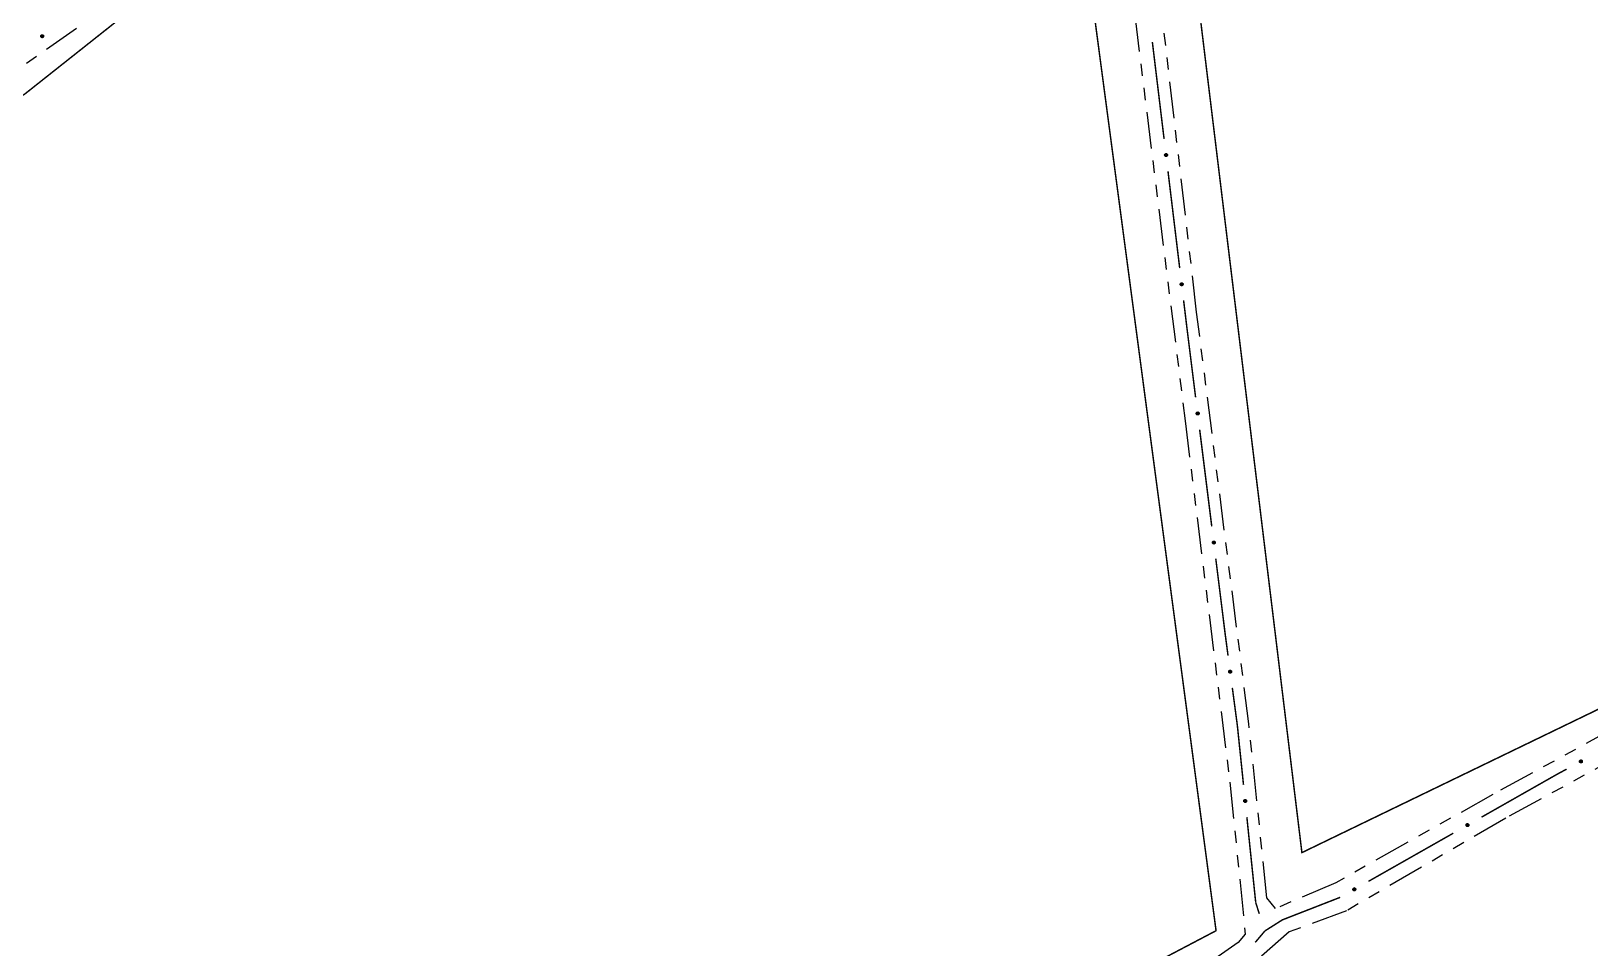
# Model space of a CAD drawing. Extents: x 209066 to 212010, y 4879784 to 4881672.
# Drawn here: x 209588.7 to 209780.4, y 4880921.7 to 4881034.4 of the extents above; entities that cross this region are included whole.
import ezdxf

# ---------------------------------------------------------------- set-up
doc = ezdxf.new("R2010")
doc.units = 0
doc.header["$LTSCALE"] = 1.5
doc.header["$MEASUREMENT"] = 0
doc.linetypes.add('TRACO_12', pattern=[2.5, 2, -0.5])
doc.linetypes.add('TRACO_25', pattern=[8, 3, -1, 1, -1, 1, -1])
for name, color, linetype in [('RU-QUADRA', 210, 'CONTINUOUS'), ('SV-EIXO-ROD-ESTR', 7, 'CONTINUOUS'), ('SV-EIXO-RUA-N-PAV', 6, 'CONTINUOUS'), ('SV-EST-M-N-PAV', 20, 'CONTINUOUS'), ('SV-RUA-NAO-PAV', 7, 'CONTINUOUS')]:
    doc.layers.add(name, color=color, linetype=linetype)

msp = doc.modelspace()

# ---------------------------------------------------------------- linework, layer by layer
at = {"layer": 'RU-QUADRA', "linetype": 'TRACO_12', "const_width": 0.18, "flags": 128}
for points in [[(209777.329761, 4881134.231141), (209783.531219, 4881073.240669), (209787.735361, 4881043.29416), (209790.940509, 4881020.463588), (209799.460866, 4880959.772269), (209744.990016, 4880933.436511), (209737.073066, 4880998.45628), (209731.703291, 4881042.556792), (209725.656166, 4881092.2202)], [(209718.3246, 4881044.929615), (209712.598148, 4881087.980998), (209691.862048, 4881073.863046), (209673.123605, 4881065.077061), (209666.486273, 4881061.964983), (209645.389483, 4881055.046279), (209624.972192, 4881052.267117), (209614.37397, 4881047.16794), (209603.556079, 4881039.069087), (209587.8992, 4881026.670818), (209573.101829, 4881018.112119), (209531.688464, 4881001.255009), (209508.0117, 4880993.651309), (209441.944601, 4880972.434117), (209379.131711, 4880950.904411), (209400.925103, 4880793.760482), (209464.715825, 4880810.457013), (209483.613086, 4880815.315994), (209515.30812, 4880827.113899), (209539.044486, 4880835.112419), (209582.972543, 4880853.685479), (209640.795505, 4880878.159065), (209676.862274, 4880892.502665), (209700.28511, 4880905.888866), (209704.886504, 4880908.307522), (209734.432247, 4880923.83781), (209722.344442, 4881014.708502), (209721.581764, 4881020.442303)]]:
    msp.add_lwpolyline(points, close=True, dxfattribs=at)
at = {"layer": 'SV-EIXO-ROD-ESTR'}
msp.add_lwpolyline([(209589.891978, 4881033.817171), (209589.900319, 4881033.865363), (209589.917342, 4881033.905076), (209589.941074, 4881033.934112), (209589.968735, 4881033.954303), (209589.999361, 4881033.971771), (209590.034123, 4881033.98257), (209590.07536, 4881033.98601), (209590.123762, 4881033.977982), (209590.163298, 4881033.95787), (209590.19301, 4881033.936126), (209590.215724, 4881033.908495), (209590.232195, 4881033.87846), (209590.242218, 4881033.841979), (209590.245296, 4881033.800155), (209590.236046, 4881033.751681), (209590.21909, 4881033.712862), (209590.195398, 4881033.685379), (209590.167475, 4881033.66272), (209590.135995, 4881033.645261), (209590.10181, 4881033.634857), (209590.059694, 4881033.631834), (209590.011971, 4881033.641598), (209589.97306, 4881033.658068), (209589.945253, 4881033.681367), (209589.923563, 4881033.70936), (209589.90567, 4881033.739864), (209589.893359, 4881033.774356), (209589.891978, 4881033.817171)], close=True, dxfattribs=at)
for points in [[(209589.891978, 4881033.817171), (209590.07536, 4881033.98601)], [(209589.893359, 4881033.774356), (209590.123762, 4881033.977982)], [(209589.894378, 4881033.794754), (209590.097714, 4881033.978454)], [(209589.897588, 4881033.843237), (209590.048875, 4881033.979767)], [(209589.900319, 4881033.865363), (209590.034123, 4881033.98257)], [(209589.903498, 4881033.759664), (209590.139498, 4881033.965702)], [(209589.90567, 4881033.739864), (209590.163298, 4881033.95787)], [(209589.909925, 4881033.888044), (209590.009992, 4881033.971359)], [(209589.917124, 4881033.727655), (209590.173041, 4881033.945662)], [(209589.917342, 4881033.905076), (209589.999361, 4881033.971771)], [(209589.923563, 4881033.70936), (209590.19301, 4881033.936126)], [(209589.936796, 4881033.696474), (209590.20439, 4881033.919161)], [(209589.945253, 4881033.681367), (209590.215724, 4881033.908495)], [(209589.962455, 4881033.671042), (209590.221751, 4881033.89136)], [(209589.97306, 4881033.658068), (209590.232195, 4881033.87846)], [(209589.994872, 4881033.650231), (209590.233895, 4881033.856684)], [(209590.011971, 4881033.641598), (209590.242218, 4881033.841979)], [(209590.038138, 4881033.640146), (209590.241533, 4881033.818926)], [(209590.059694, 4881033.631834), (209590.245296, 4881033.800155)], [(209590.083954, 4881033.638418), (209590.23453, 4881033.771155)], [(209590.10181, 4881033.634857), (209590.236046, 4881033.751681)], [(209590.122126, 4881033.643034), (209590.222548, 4881033.728245)], [(209590.135995, 4881033.645261), (209590.21909, 4881033.712862)]]:
    msp.add_lwpolyline(points, dxfattribs=at)
at = {"layer": 'SV-EIXO-RUA-N-PAV', "const_width": 0.18}
for points in [[(209726.597274, 4881033.085789), (209728.038642, 4881021.172668)], [(209728.519098, 4881017.201627), (209729.960465, 4881005.288506)], [(209730.440921, 4881001.317465), (209730.801263, 4880998.339185)], [(209730.801263, 4880998.339185), (209730.869605, 4880997.774329)], [(209730.869605, 4880997.774329), (209731.917187, 4880989.40864)], [(209732.414199, 4880985.439638), (209733.283972, 4880978.493884)], [(209733.283972, 4880978.493884), (209733.342096, 4880978.02972)], [(209733.342096, 4880978.02972), (209733.903151, 4880973.532371)], [(209734.398323, 4880969.563139), (209735.512459, 4880960.632366)], [(209735.512459, 4880960.632366), (209735.567338, 4880960.192462)], [(209735.567338, 4880960.192462), (209735.905239, 4880957.658203)], [(209736.433894, 4880953.693292), (209736.962549, 4880949.72838)], [(209736.962549, 4880949.72838), (209737.050833, 4880949.066251)], [(209737.050833, 4880949.066251), (209737.807307, 4880941.773368)], [(209776.379421, 4880943.073158), (209769.697209, 4880939.280551)], [(209776.658026, 4880943.223377), (209776.379421, 4880943.073158)], [(209777.538231, 4880943.697971), (209776.658026, 4880943.223377)], [(209768.925722, 4880938.84268), (209767.088151, 4880937.799734)], [(209769.697209, 4880939.280551), (209768.925722, 4880938.84268)], [(209738.220004, 4880937.794715), (209739.251745, 4880927.848082)], [(209763.609407, 4880935.825312), (209753.173176, 4880929.902046)], [(209739.251745, 4880927.848082), (209739.311396, 4880927.273007)], [(209739.311396, 4880927.273007), (209739.752738, 4880925.921399)], [(209749.689817, 4880927.937331), (209743.16726, 4880925.396415)], [(209742.593154, 4880925.172767), (209740.578643, 4880923.898177)], [(209743.16726, 4880925.396415), (209742.593154, 4880925.172767)], [(209740.441678, 4880923.811519), (209739.255622, 4880922.407514)], [(209740.578643, 4880923.898177), (209740.441678, 4880923.811519)]]:
    msp.add_lwpolyline(points, dxfattribs=at)
at = {"layer": 'SV-EIXO-RUA-N-PAV'}
for points in [[(209728.370895, 4881019.34301), (209728.409806, 4881019.313379), (209728.437189, 4881019.279956), (209728.452004, 4881019.245506), (209728.457158, 4881019.21165), (209728.458529, 4881019.17642), (209728.452076, 4881019.140595), (209728.436105, 4881019.102421), (209728.406656, 4881019.063179), (209728.370573, 4881019.037379), (209728.337576, 4881019.021047), (209728.302582, 4881019.01364), (209728.268336, 4881019.012881), (209728.231345, 4881019.020815), (209728.192817, 4881019.037377), (209728.154074, 4881019.067945), (209728.127454, 4881019.100896), (209728.113999, 4881019.134594), (209728.106775, 4881019.169822), (209728.105806, 4881019.205806), (209728.112344, 4881019.240935), (209728.129089, 4881019.279697), (209728.159766, 4881019.317536), (209728.192328, 4881019.344462), (209728.225828, 4881019.358387), (209728.26067, 4881019.364717), (209728.295989, 4881019.366523), (209728.33227, 4881019.361535), (209728.370895, 4881019.34301)], [(209730.292719, 4881003.458848), (209730.331629, 4881003.429217), (209730.359012, 4881003.395794), (209730.373827, 4881003.361345), (209730.378981, 4881003.327488), (209730.380353, 4881003.292258), (209730.373899, 4881003.256434), (209730.357929, 4881003.218259), (209730.328479, 4881003.179018), (209730.292397, 4881003.153217), (209730.2594, 4881003.136885), (209730.224406, 4881003.129478), (209730.190159, 4881003.128719), (209730.153168, 4881003.136654), (209730.11464, 4881003.153216), (209730.075898, 4881003.183784), (209730.049277, 4881003.216735), (209730.035822, 4881003.250432), (209730.028599, 4881003.28566), (209730.027629, 4881003.321644), (209730.034167, 4881003.356774), (209730.050913, 4881003.395536), (209730.08159, 4881003.433374), (209730.114151, 4881003.4603), (209730.147651, 4881003.474225), (209730.182493, 4881003.480556), (209730.217812, 4881003.482361), (209730.254094, 4881003.477373), (209730.292719, 4881003.458848)], [(209732.257068, 4880987.580384), (209732.296102, 4880987.550916), (209732.323624, 4880987.517607), (209732.338582, 4880987.48322), (209732.343877, 4880987.449385), (209732.345396, 4880987.414161), (209732.339092, 4880987.37831), (209732.323281, 4880987.340069), (209732.293995, 4880987.300705), (209732.258021, 4880987.274754), (209732.225092, 4880987.258285), (209732.190129, 4880987.250732), (209732.155886, 4880987.24983), (209732.118862, 4880987.25761), (209732.080265, 4880987.274012), (209732.041396, 4880987.304418), (209732.014638, 4880987.337257), (209732.001043, 4880987.370899), (209731.993672, 4880987.406096), (209731.992553, 4880987.442076), (209731.998944, 4880987.477232), (209732.015528, 4880987.516064), (209732.046047, 4880987.55403), (209732.078496, 4880987.581092), (209732.111938, 4880987.595156), (209732.146753, 4880987.601632), (209732.182064, 4880987.603584), (209732.218366, 4880987.598748), (209732.257068, 4880987.580384)], [(209734.242184, 4880971.703957), (209734.281205, 4880971.674471), (209734.308711, 4880971.64115), (209734.323654, 4880971.606755), (209734.328933, 4880971.572918), (209734.330436, 4880971.537693), (209734.324115, 4880971.501845), (209734.308286, 4880971.463611), (209734.278982, 4880971.424261), (209734.242996, 4880971.398327), (209734.210059, 4880971.381873), (209734.175093, 4880971.374336), (209734.140849, 4880971.37345), (209734.103829, 4880971.381248), (209734.06524, 4880971.397667), (209734.026385, 4880971.428091), (209733.999642, 4880971.460943), (209733.986062, 4880971.494591), (209733.978708, 4880971.529791), (209733.977606, 4880971.565771), (209733.984013, 4880971.600925), (209734.000615, 4880971.639749), (209734.031152, 4880971.677701), (209734.063613, 4880971.704747), (209734.097061, 4880971.718796), (209734.131879, 4880971.725256), (209734.167191, 4880971.727192), (209734.203491, 4880971.722339), (209734.242184, 4880971.703957)], [(209736.259692, 4880955.832716), (209736.29896, 4880955.80356), (209736.326747, 4880955.770472), (209736.341979, 4880955.736205), (209736.347544, 4880955.702414), (209736.349344, 4880955.667203), (209736.343325, 4880955.631303), (209736.32782, 4880955.592937), (209736.298849, 4880955.553341), (209736.263083, 4880955.527104), (209736.230286, 4880955.510372), (209736.195385, 4880955.502541), (209736.16115, 4880955.501366), (209736.124066, 4880955.50885), (209736.085339, 4880955.524943), (209736.046229, 4880955.555038), (209736.01921, 4880955.587664), (209736.005346, 4880955.621195), (209735.997696, 4880955.656333), (209735.996289, 4880955.692302), (209736.0024, 4880955.727509), (209736.018673, 4880955.766471), (209736.048888, 4880955.80468), (209736.081121, 4880955.831999), (209736.114449, 4880955.84633), (209736.149211, 4880955.853083), (209736.184506, 4880955.855318), (209736.220845, 4880955.85077), (209736.259692, 4880955.832716)], [(209779.477353, 4880944.618454), (209779.463991, 4880944.571406), (209779.442886, 4880944.533703), (209779.416233, 4880944.507324), (209779.386602, 4880944.490154), (209779.354309, 4880944.476003), (209779.318604, 4880944.468919), (209779.277234, 4880944.469835), (209779.229944, 4880944.482907), (209779.192742, 4880944.507066), (209779.165482, 4880944.531813), (209779.145799, 4880944.561679), (209779.132578, 4880944.59328), (209779.126446, 4880944.630612), (209779.127783, 4880944.672528), (209779.142079, 4880944.719761), (209779.163023, 4880944.756582), (209779.189474, 4880944.781421), (209779.219625, 4880944.801018), (209779.252766, 4880944.81507), (209779.287855, 4880944.821822), (209779.330056, 4880944.820399), (209779.376488, 4880944.805671), (209779.413451, 4880944.785202), (209779.438654, 4880944.759107), (209779.457279, 4880944.728988), (209779.471867, 4880944.696772), (209779.480482, 4880944.661177), (209779.477353, 4880944.618454)], [(209738.108324, 4880939.938313), (209738.146724, 4880939.908023), (209738.173533, 4880939.874138), (209738.187759, 4880939.839441), (209738.192335, 4880939.805502), (209738.193106, 4880939.770253), (209738.186043, 4880939.734544), (209738.169424, 4880939.696647), (209738.13931, 4880939.657913), (209738.102793, 4880939.632732), (209738.069522, 4880939.616965), (209738.034407, 4880939.610155), (209738.000152, 4880939.60998), (209737.963302, 4880939.618544), (209737.925062, 4880939.63576), (209737.886846, 4880939.666984), (209737.860791, 4880939.700384), (209737.847913, 4880939.734307), (209737.841291, 4880939.769652), (209737.840935, 4880939.805647), (209737.848071, 4880939.84066), (209737.865474, 4880939.879131), (209737.896792, 4880939.916442), (209737.929808, 4880939.942809), (209737.96354, 4880939.95616), (209737.998485, 4880939.961896), (209738.033829, 4880939.963099), (209738.070021, 4880939.957493), (209738.108324, 4880939.938313)], [(209765.528073, 4880936.787709), (209765.515736, 4880936.740382), (209765.495455, 4880936.70223), (209765.469381, 4880936.675278), (209765.44013, 4880936.657468), (209765.408153, 4880936.642619), (209765.37261, 4880936.634761), (209765.331229, 4880936.634777), (209765.283667, 4880936.64682), (209765.245949, 4880936.670164), (209765.218157, 4880936.694313), (209765.197831, 4880936.723745), (209765.183926, 4880936.755051), (209765.176984, 4880936.792241), (209765.17741, 4880936.834176), (209765.190677, 4880936.881708), (209765.210816, 4880936.918976), (209765.23672, 4880936.944383), (209765.266439, 4880936.964631), (209765.299267, 4880936.979399), (209765.334201, 4880936.986912), (209765.376422, 4880936.986407), (209765.423163, 4880936.972691), (209765.460562, 4880936.953029), (209765.486327, 4880936.927489), (209765.505602, 4880936.897782), (209765.520886, 4880936.86589), (209765.530272, 4880936.83049), (209765.528073, 4880936.787709)], [(209751.613098, 4880928.890021), (209751.600761, 4880928.842694), (209751.580481, 4880928.804542), (209751.554407, 4880928.777589), (209751.525156, 4880928.75978), (209751.493178, 4880928.744931), (209751.457635, 4880928.737072), (209751.416255, 4880928.737089), (209751.368692, 4880928.749131), (209751.330974, 4880928.772475), (209751.303183, 4880928.796624), (209751.282856, 4880928.826056), (209751.268951, 4880928.857362), (209751.26201, 4880928.894552), (209751.262436, 4880928.936487), (209751.275702, 4880928.98402), (209751.295841, 4880929.021287), (209751.321746, 4880929.046695), (209751.351464, 4880929.066942), (209751.384292, 4880929.081711), (209751.419226, 4880929.089224), (209751.461448, 4880929.088719), (209751.508189, 4880929.075003), (209751.545588, 4880929.055341), (209751.571352, 4880929.0298), (209751.590627, 4880929.000093), (209751.605911, 4880928.968201), (209751.615298, 4880928.932802), (209751.613098, 4880928.890021)]]:
    msp.add_lwpolyline(points, close=True, dxfattribs=at)
for points in [[(209728.105806, 4881019.205806), (209728.127454, 4881019.100896)], [(209728.110227, 4881019.219138), (209728.139508, 4881019.090732)], [(209728.112344, 4881019.240935), (209728.154074, 4881019.067945)], [(209728.12374, 4881019.255135), (209728.172053, 4881019.060307)], [(209728.129089, 4881019.279697), (209728.192817, 4881019.037377)], [(209728.146408, 4881019.294988), (209728.211207, 4881019.032057)], [(209728.159766, 4881019.317536), (209728.231345, 4881019.020815)], [(209728.175313, 4881019.328724), (209728.248231, 4881019.021417)], [(209728.192328, 4881019.344462), (209728.268336, 4881019.012881)], [(209728.208731, 4881019.347887), (209728.284599, 4881019.016196)], [(209728.225828, 4881019.358387), (209728.302582, 4881019.01364)], [(209728.243132, 4881019.358921), (209728.317274, 4881019.018775)], [(209728.26067, 4881019.364717), (209728.337576, 4881019.021047)], [(209728.279872, 4881019.361992), (209728.355248, 4881019.034365)], [(209728.295989, 4881019.366523), (209728.370573, 4881019.037379)], [(209728.314557, 4881019.359316), (209728.388501, 4881019.054883)], [(209728.33227, 4881019.361535), (209728.406656, 4881019.063179)], [(209728.349898, 4881019.351222), (209728.41909, 4881019.086073)], [(209728.370895, 4881019.34301), (209728.436105, 4881019.102421)], [(209728.391434, 4881019.326009), (209728.442784, 4881019.128799)], [(209728.409806, 4881019.313379), (209728.452076, 4881019.140595)], [(209728.425498, 4881019.294394), (209728.45326, 4881019.167178)], [(209728.437189, 4881019.279956), (209728.458529, 4881019.17642)], [(209730.027629, 4881003.321644), (209730.049277, 4881003.216735)], [(209730.032051, 4881003.334977), (209730.061331, 4881003.20657)], [(209730.034167, 4881003.356774), (209730.075898, 4881003.183784)], [(209730.045563, 4881003.370973), (209730.093876, 4881003.176146)], [(209730.050913, 4881003.395536), (209730.11464, 4881003.153216)], [(209730.068231, 4881003.410827), (209730.13303, 4881003.147895)], [(209730.08159, 4881003.433374), (209730.153168, 4881003.136654)], [(209730.097137, 4881003.444562), (209730.170054, 4881003.137256)], [(209730.114151, 4881003.4603), (209730.190159, 4881003.128719)], [(209730.130555, 4881003.463725), (209730.206422, 4881003.132035)], [(209730.147651, 4881003.474225), (209730.224406, 4881003.129478)], [(209730.164956, 4881003.474759), (209730.239097, 4881003.134613)], [(209730.182493, 4881003.480556), (209730.2594, 4881003.136885)], [(209730.201695, 4881003.47783), (209730.277071, 4881003.150204)], [(209730.217812, 4881003.482361), (209730.292397, 4881003.153217)], [(209730.236381, 4881003.475154), (209730.310325, 4881003.170721)], [(209730.254094, 4881003.477373), (209730.328479, 4881003.179018)], [(209730.271722, 4881003.46706), (209730.340913, 4881003.201911)], [(209730.292719, 4881003.458848), (209730.357929, 4881003.218259)], [(209730.313258, 4881003.441847), (209730.364607, 4881003.244638)], [(209730.331629, 4881003.429217), (209730.373899, 4881003.256434)], [(209730.347321, 4881003.410232), (209730.375083, 4881003.283016)], [(209730.359012, 4881003.395794), (209730.380353, 4881003.292258)], [(209731.992553, 4880987.442076), (209732.014638, 4880987.337257)], [(209731.996919, 4880987.455426), (209732.026734, 4880987.327143)], [(209731.998944, 4880987.477232), (209732.041396, 4880987.304418)], [(209732.010281, 4880987.491479), (209732.059406, 4880987.296855)], [(209732.015528, 4880987.516064), (209732.080265, 4880987.274012)], [(209732.032782, 4880987.531427), (209732.098678, 4880987.268768)], [(209732.046047, 4880987.55403), (209732.118862, 4880987.25761)], [(209732.061547, 4880987.565283), (209732.135745, 4880987.258283)], [(209732.078496, 4880987.581092), (209732.155886, 4880987.24983)], [(209732.094885, 4880987.584584), (209732.172135, 4880987.253213)], [(209732.111938, 4880987.595156), (209732.190129, 4880987.250732)], [(209732.12924, 4880987.595762), (209732.204799, 4880987.255929)], [(209732.146753, 4880987.601632), (209732.225092, 4880987.258285)], [(209732.165966, 4880987.598986), (209732.242707, 4880987.271677)], [(209732.182064, 4880987.603584), (209732.258021, 4880987.274754)], [(209732.200662, 4880987.596455), (209732.275875, 4880987.292333)], [(209732.218366, 4880987.598748), (209732.293995, 4880987.300705)], [(209732.236037, 4880987.588508), (209732.306333, 4880987.32365)], [(209732.257068, 4880987.580384), (209732.323281, 4880987.340069)], [(209732.277677, 4880987.563469), (209732.329849, 4880987.366475)], [(209732.296102, 4880987.550916), (209732.339092, 4880987.37831)], [(209732.311873, 4880987.531996), (209732.340165, 4880987.404897)], [(209732.323624, 4880987.517607), (209732.345396, 4880987.414161)], [(209733.977606, 4880971.565771), (209733.999642, 4880971.460943)], [(209733.981977, 4880971.57912), (209734.011734, 4880971.450823)], [(209733.984013, 4880971.600925), (209734.026385, 4880971.428091)], [(209733.995357, 4880971.615167), (209734.044391, 4880971.42052)], [(209734.000615, 4880971.639749), (209734.06524, 4880971.397667)], [(209734.017877, 4880971.655104), (209734.08365, 4880971.392415)], [(209734.031152, 4880971.677701), (209734.103829, 4880971.381248)], [(209734.046657, 4880971.688947), (209734.120713, 4880971.381912)], [(209734.063613, 4880971.704747), (209734.140849, 4880971.37345)], [(209734.080004, 4880971.708233), (209734.1571, 4880971.376826)], [(209734.097061, 4880971.718796), (209734.175093, 4880971.374336)], [(209734.114364, 4880971.719395), (209734.189766, 4880971.379526)], [(209734.131879, 4880971.725256), (209734.210059, 4880971.381873)], [(209734.151091, 4880971.722601), (209734.227681, 4880971.395257)], [(209734.167191, 4880971.727192), (209734.242996, 4880971.398327)], [(209734.185787, 4880971.720054), (209734.260859, 4880971.415897)], [(209734.203491, 4880971.722339), (209734.278982, 4880971.424261)], [(209734.221157, 4880971.712091), (209734.291331, 4880971.447201)], [(209734.242184, 4880971.703957), (209734.308286, 4880971.463611)], [(209734.262786, 4880971.687032), (209734.314867, 4880971.490015)], [(209734.281205, 4880971.674471), (209734.324115, 4880971.501845)], [(209734.296967, 4880971.655544), (209734.3252, 4880971.528431)], [(209734.308711, 4880971.64115), (209734.330436, 4880971.537693)], [(209736.000548, 4880955.705688), (209736.031386, 4880955.577646)], [(209736.0024, 4880955.727509), (209736.046229, 4880955.555038)], [(209736.013623, 4880955.741846), (209736.064298, 4880955.547619)], [(209736.018673, 4880955.766471), (209736.085339, 4880955.524943)], [(209736.035805, 4880955.781972), (209736.103793, 4880955.519847)], [(209736.048888, 4880955.80468), (209736.124066, 4880955.50885)], [(209736.064298, 4880955.816056), (209736.140943, 4880955.509658)], [(209736.081121, 4880955.831999), (209736.16115, 4880955.501366)], [(209736.097481, 4880955.835623), (209736.177372, 4880955.504879)], [(209736.114449, 4880955.84633), (209736.195385, 4880955.502541)], [(209736.131746, 4880955.847074), (209736.210013, 4880955.507854)], [(209736.149211, 4880955.853083), (209736.230286, 4880955.510372)], [(209736.168445, 4880955.850591), (209736.247795, 4880955.523904)], [(209736.184506, 4880955.855318), (209736.263083, 4880955.527104)], [(209736.203161, 4880955.848337), (209736.280797, 4880955.544824)], [(209736.220845, 4880955.85077), (209736.298849, 4880955.553341)], [(209736.238597, 4880955.840672), (209736.311004, 4880955.576384)], [(209736.259692, 4880955.832716), (209736.32782, 4880955.592937)], [(209736.280436, 4880955.815966), (209736.334178, 4880955.619395)], [(209736.29896, 4880955.80356), (209736.343325, 4880955.631303)], [(209736.314881, 4880955.784767), (209736.344187, 4880955.657897)], [(209736.326747, 4880955.770472), (209736.349344, 4880955.667203)], [(209735.996289, 4880955.692302), (209736.01921, 4880955.587664)], [(209779.376488, 4880944.805671), (209779.126446, 4880944.630612)], [(209779.330056, 4880944.820399), (209779.127783, 4880944.672528)], [(209779.350618, 4880944.809867), (209779.129551, 4880944.653465)], [(209779.413451, 4880944.785202), (209779.132578, 4880944.59328)], [(209779.392583, 4880944.795288), (209779.133177, 4880944.615114)], [(209779.305237, 4880944.816403), (209779.141539, 4880944.700235)], [(209779.422632, 4880944.771184), (209779.141607, 4880944.579353)], [(209779.287855, 4880944.821822), (209779.142079, 4880944.719761)], [(209779.438654, 4880944.759107), (209779.145799, 4880944.561679)], [(209779.445475, 4880944.743195), (209779.155948, 4880944.54988)], [(209779.266792, 4880944.815827), (209779.157966, 4880944.741647)], [(209779.252766, 4880944.81507), (209779.163023, 4880944.756582)], [(209779.457279, 4880944.728988), (209779.165482, 4880944.531813)], [(209779.461759, 4880944.710118), (209779.184337, 4880944.52023)], [(209779.471867, 4880944.696772), (209779.192742, 4880944.507066)], [(209779.471944, 4880944.676854), (209779.215587, 4880944.496774)], [(209779.480482, 4880944.661177), (209779.229944, 4880944.482907)], [(209779.477324, 4880944.640999), (209779.255798, 4880944.479699)], [(209779.477353, 4880944.618454), (209779.277234, 4880944.469835)], [(209779.469033, 4880944.593122), (209779.304228, 4880944.473257)], [(209779.463991, 4880944.571406), (209779.318604, 4880944.468919)], [(209779.452053, 4880944.549862), (209779.34378, 4880944.477531)], [(209779.442886, 4880944.533703), (209779.354309, 4880944.476003)], [(209737.840935, 4880939.805647), (209737.860791, 4880939.700384)], [(209737.845583, 4880939.818903), (209737.87267, 4880939.690015)], [(209737.848071, 4880939.84066), (209737.886846, 4880939.666984)], [(209737.859707, 4880939.854664), (209737.904692, 4880939.659041)], [(209737.865474, 4880939.879131), (209737.925062, 4880939.63576)], [(209737.883051, 4880939.894125), (209737.943359, 4880939.630127)], [(209737.896792, 4880939.916442), (209737.963302, 4880939.618544)], [(209737.912527, 4880939.927363), (209737.980196, 4880939.618858)], [(209737.929808, 4880939.942809), (209738.000152, 4880939.60998)], [(209737.946267, 4880939.945953), (209738.01647, 4880939.613018)], [(209737.96354, 4880939.95616), (209738.034407, 4880939.610155)], [(209737.980851, 4880939.9564), (209738.049184, 4880939.615039)], [(209737.998485, 4880939.961896), (209738.069522, 4880939.616965)], [(209738.017638, 4880939.958844), (209738.087418, 4880939.62998)], [(209738.033829, 4880939.963099), (209738.102793, 4880939.632732)], [(209738.052273, 4880939.955577), (209738.121017, 4880939.649927)], [(209738.070021, 4880939.957493), (209738.13931, 4880939.657913)], [(209738.087471, 4880939.946881), (209738.152132, 4880939.680592)], [(209738.108324, 4880939.938313), (209738.169424, 4880939.696647)], [(209738.128571, 4880939.920964), (209738.176551, 4880939.722908)], [(209738.146724, 4880939.908023), (209738.186043, 4880939.734544)], [(209738.16209, 4880939.888773), (209738.18768, 4880939.761102)], [(209738.173533, 4880939.874138), (209738.193106, 4880939.770253)], [(209765.423163, 4880936.972691), (209765.176984, 4880936.792241)], [(209765.376422, 4880936.986407), (209765.17741, 4880936.834176)], [(209765.397208, 4880936.976323), (209765.179592, 4880936.815156)], [(209765.460562, 4880936.953029), (209765.183926, 4880936.755051)], [(209765.439481, 4880936.96266), (209765.18405, 4880936.776893)], [(209765.351697, 4880936.981872), (209765.190561, 4880936.862175)], [(209765.334201, 4880936.986912), (209765.190677, 4880936.881708)], [(209765.470046, 4880936.939215), (209765.193255, 4880936.741324)], [(209765.486327, 4880936.927489), (209765.197831, 4880936.723745)], [(209765.313273, 4880936.980461), (209765.206085, 4880936.903934)], [(209765.493492, 4880936.911728), (209765.208234, 4880936.712169)], [(209765.299267, 4880936.979399), (209765.210816, 4880936.918976)], [(209765.505602, 4880936.897782), (209765.218157, 4880936.694313)], [(209765.510491, 4880936.879014), (209765.23726, 4880936.683143)], [(209765.520886, 4880936.86589), (209765.245949, 4880936.670164)], [(209765.521396, 4880936.845978), (209765.269012, 4880936.660371)], [(209765.530272, 4880936.83049), (209765.283667, 4880936.64682)], [(209765.527554, 4880936.810249), (209765.309585, 4880936.644174)], [(209765.528073, 4880936.787709), (209765.331229, 4880936.634777)], [(209765.520305, 4880936.762203), (209765.358143, 4880936.638786)], [(209765.515736, 4880936.740382), (209765.37261, 4880936.634761)], [(209765.504269, 4880936.718584), (209765.397593, 4880936.643917)], [(209765.495455, 4880936.70223), (209765.408153, 4880936.642619)], [(209751.508189, 4880929.075003), (209751.26201, 4880928.894552)], [(209751.461448, 4880929.088719), (209751.262436, 4880928.936487)], [(209751.482234, 4880929.078635), (209751.264618, 4880928.917467)], [(209751.545588, 4880929.055341), (209751.268951, 4880928.857362)], [(209751.524506, 4880929.064972), (209751.269076, 4880928.879204)], [(209751.436722, 4880929.084184), (209751.275587, 4880928.964487)], [(209751.419226, 4880929.089224), (209751.275702, 4880928.98402)], [(209751.555072, 4880929.041526), (209751.278281, 4880928.843635)], [(209751.571352, 4880929.0298), (209751.282856, 4880928.826056)], [(209751.398298, 4880929.082772), (209751.29111, 4880929.006246)], [(209751.578517, 4880929.01404), (209751.293259, 4880928.814481)], [(209751.384292, 4880929.081711), (209751.295841, 4880929.021287)], [(209751.590627, 4880929.000093), (209751.303183, 4880928.796624)], [(209751.595516, 4880928.981325), (209751.322285, 4880928.785454)], [(209751.605911, 4880928.968201), (209751.330974, 4880928.772475)], [(209751.606421, 4880928.94829), (209751.354038, 4880928.762683)], [(209751.615298, 4880928.932802), (209751.368692, 4880928.749131)], [(209751.612579, 4880928.91256), (209751.39461, 4880928.746486)], [(209751.613098, 4880928.890021), (209751.416255, 4880928.737089)], [(209751.605331, 4880928.864515), (209751.443169, 4880928.741097)], [(209751.600761, 4880928.842694), (209751.457635, 4880928.737072)], [(209751.589294, 4880928.820895), (209751.482619, 4880928.746229)], [(209751.580481, 4880928.804542), (209751.493178, 4880928.744931)]]:
    msp.add_lwpolyline(points, dxfattribs=at)
at = {"layer": 'SV-EST-M-N-PAV', "linetype": 'TRACO_25'}
msp.add_polyline3d([(209378.891455, 4880953.704121, 12.037543), (209395.627511, 4880959.15595, 12.017484), (209420.683471, 4880966.167626, 11.927214), (209453.633894, 4880977.298036, 11.927214), (209486.565202, 4880989.434438, 11.907153), (209526.195248, 4881003.377207, 11.325414), (209526.400066, 4881003.657521, 11.325414), (209558.992813, 4881015.639452, 11.094724), (209580.737591, 4881025.320748, 11.074663), (209595.629132, 4881035.72462, 11.094724), (209606.176774, 4881046.24372, 11.014483), (209620.712128, 4881053.257264, 10.934243), (209636.401908, 4881056.121176, 10.924213), (209658.131815, 4881061.212777, 10.533044), (209676.99176, 4881069.19311, 10.292324), (209698.682233, 4881081.851285, 9.710584), (209715.737065, 4881093.343935, 10.212084)], dxfattribs=at)
at = {"layer": 'SV-RUA-NAO-PAV', "linetype": 'TRACO_25'}
for points in [[(209775.779858, 4881143.880484, 9.670464), (209777.724703, 4881144.093316, 9.670464), (209779.624681, 4881142.093477, 9.670464), (209782.106048, 4881125.755142, 8.988424), (209786.988451, 4881096.418121, 8.968364), (209791.47175, 4881058.741994, 8.848004), (209796.435287, 4881018.166161, 8.486924), (209802.058763, 4880977.41033, 7.664464), (209802.719909, 4880965.371588, 7.503984), (209801.97383, 4880959.255673, 7.443805), (209794.428686, 4880954.755061, 7.183025), (209768.483981, 4880940.59137, 7.664464), (209749.157823, 4880929.736953, 7.845005), (209741.74505, 4880926.56005, 7.845005), (209740.686082, 4880927.88376, 7.845005)], [(209740.686082, 4880927.88376, 8.366565), (209738.469182, 4880949.255009, 8.386624), (209732.044796, 4880999.889814, 9.730644), (209726.900905, 4881044.165259, 10.232143), (209722.697975, 4881077.881799, 10.031544), (209721.322236, 4881093.051971, 10.091723), (209721.432695, 4881094.902076, 10.091723), (209722.343391, 4881097.073736, 10.091723)], [(209715.737065, 4881093.343935, 10.212084), (209719.097646, 4881085.321106, 10.272264), (209724.421992, 4881036.366152, 10.111784), (209730.626323, 4880986.531268, 9.269264), (209736.130188, 4880942.09583, 8.647405), (209738.022519, 4880923.395829, 8.346504), (209737.135425, 4880922.372462, 8.346504), (209731.433657, 4880918.403036, 7.734674), (209712.524362, 4880907.373982, 7.403685), (209690.008455, 4880893.692884, 6.651435), (209677.461431, 4880888.007513, 6.390655), (209659.10584, 4880881.792902, 5.598285), (209636.268981, 4880873.060727, 4.725676), (209612.955674, 4880861.902931, 4.585256), (209597.189008, 4880852.649849, 4.705616), (209578.154824, 4880844.812903, 5.417745), (209550.571448, 4880835.094257, 5.608315), (209524.287198, 4880827.091582, 13.712553), (209481.743751, 4880810.956506, 13.963303)], [(209795.487653, 4880951.578159, 7.584225), (209770.072432, 4880937.679209, 7.664464), (209750.460094, 4880926.277124, 7.845005), (209743.411195, 4880923.687586, 7.845005), (209739.891857, 4880920.603358, 7.845005), (209733.538051, 4880915.705633, 7.734674), (209714.013337, 4880904.520288, 7.403685), (209691.245534, 4880890.886081, 6.651435), (209678.405553, 4880885.061759, 6.390655), (209660.204548, 4880878.641768, 5.598285), (209637.833858, 4880870.037657, 4.725676), (209614.536572, 4880859.050868, 4.585256), (209598.850615, 4880849.718717, 4.705616), (209579.259715, 4880841.644089, 5.417745), (209551.528002, 4880832.245752, 5.608315), (209525.318555, 4880824.038753, 7.724645), (209482.959853, 4880807.293829, 12.819883)]]:
    msp.add_polyline3d(points, dxfattribs=at)

doc.saveas('drawing.dxf')
